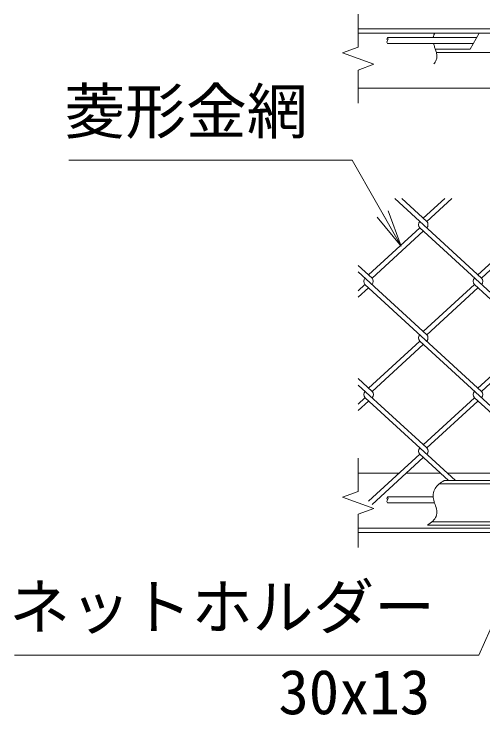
# Model space of a CAD drawing. Units: millimetres, scale not verified. Extents: x -10500 to 10500, y -7425 to 7425.
# Drawn here: x 750 to 2014, y -2520 to -632 of the extents above; entities that cross this region are included whole.
import ezdxf
from ezdxf.enums import TextEntityAlignment as Align

# ---------------------------------------------------------------- set-up
doc = ezdxf.new("R2010")
doc.units = ezdxf.units.MM
doc.header["$LTSCALE"] = 50
doc.linetypes.add('DASHED', pattern=[7.5, 6, -1.5])
for name, color, linetype, lineweight in [('0-0_D-STR3', 3, 'Continuous', 13), ('0-1_D-STR1', 1, 'Continuous', 18), ('0-4_D-STR-TXT', 7, 'Continuous', 9), ('0-5_D-STR2', 7, 'Continuous', 9), ('0-6_D-STR-DIM', 7, 'Continuous', 9), ('0-7_0', 7, 'Continuous', 9)]:
    doc.layers.add(name, color=color, linetype=linetype, lineweight=lineweight)
doc.styles.add('ＭＳ ゴシック', font='')
doc.styles.get('ＭＳ ゴシック').set_extended_font_data('MS Gothic')

# ---------------------------------------------------------------- blocks, each defined once
blk = doc.blocks.new('_Open')
at = {"layer": '0-7_0'}
blk.add_line((-50, 8.33), (0, 0), dxfattribs=at)
blk.add_lwpolyline([(-50, -8.33), (0, 0), (-50, 0)], dxfattribs=at)

msp = doc.modelspace()

# ---------------------------------------------------------------- linework, layer by layer
at = {"layer": '0-0_D-STR3'}
for p, q in [((1997.45, -695.86), (1756.63, -695.86)), ((1988.22, -711.86), (1756.63, -711.86)), ((1888.38, -736.24), (2691.05, -736.24)), ((1909.1, -1888.6), (2711.77, -1888.6)), ((1879.75, -1932.6), (1756.63, -1932.6)), ((1883.5, -1948.6), (1756.63, -1948.6)), ((1864.84, -2008.6), (2667.52, -2008.6))]:
    msp.add_line(p, q, dxfattribs=at)
at = {"layer": '0-0_D-STR3', "linetype": 'DASHED'}
for p, q in [((1896.11, -1897.8), (2698.79, -1897.8)), ((1876.57, -1999.4), (2679.25, -1999.4))]:
    msp.add_line(p, q, dxfattribs=at)
at = {"layer": '0-0_D-STR3'}
msp.add_lwpolyline([(1885.73, -727.04), (1979.45, -727.04), (2004.16, -684.24)], dxfattribs=at)
at = {"layer": '0-1_D-STR1'}
for p, q in [((3411.01, -672.24), (1677.67, -672.24)), ((3411.01, -684.24), (1677.67, -684.24)), ((1677.67, -832.24), (3411.01, -832.24)), ((1788.53, -1868.6), (1677.67, -1868.6)), ((1899.01, -1868.6), (1807.43, -1868.6)), ((2083.44, -1868.6), (1917.96, -1868.6)), ((1677.67, -2016.6), (3411.01, -2016.6)), ((1677.67, -2028.6), (3411.01, -2028.6))]:
    msp.add_line(p, q, dxfattribs=at)
at = {"layer": '0-4_D-STR-TXT'}
for points in [[(897.8, -1025.98), (1661.53, -1025.98), (1792.23, -1255.93)], [(751.02, -2358.97), (2003.33, -2358.97), (2170.51, -1983.23)]]:
    msp.add_lwpolyline(points, dxfattribs=at)
at = {"layer": '0-5_D-STR2'}
for p, q in [((2009.94, -1343.4), (1776.1, -1129.12)), ((1862.48, -1190.92), (1795.04, -1129.12)), ((1910.97, -1129.12), (1853.01, -1182.24)), ((1929.92, -1129.12), (1862.48, -1190.92)), ((1843.53, -1208.28), (1705.55, -1334.72)), ((1853.01, -1216.96), (1715.03, -1343.4)), ((2157.39, -1495.88), (1843.53, -1208.28)), ((2138.45, -1208.28), (2000.46, -1334.72)), ((2147.92, -1216.96), (2009.94, -1343.4)), ((1715.03, -1343.4), (1677.65, -1309.15)), ((1862.48, -1495.88), (1677.65, -1326.51)), ((1696.08, -1360.76), (1677.65, -1377.64)), ((1705.55, -1369.44), (1677.65, -1395)), ((2009.94, -1648.36), (1696.08, -1360.76)), ((1990.99, -1360.76), (1853.01, -1487.2)), ((2000.46, -1369.44), (1862.48, -1495.88)), ((2304.85, -1648.36), (1990.99, -1360.76)), ((1843.53, -1513.24), (1705.55, -1639.67)), ((1853.01, -1521.92), (1715.03, -1648.36)), ((2157.39, -1800.83), (1843.53, -1513.24)), ((2138.45, -1513.24), (2000.46, -1639.67)), ((2147.92, -1521.92), (2009.94, -1648.36)), ((1715.03, -1648.36), (1677.65, -1614.11)), ((1862.48, -1800.83), (1677.65, -1631.47)), ((1696.08, -1665.72), (1677.65, -1682.6)), ((1705.55, -1674.4), (1677.65, -1699.96)), ((1939.79, -1888.6), (1696.32, -1665.5)), ((1990.99, -1665.72), (1853.01, -1792.15)), ((2000.46, -1674.4), (1862.48, -1800.83)), ((2234.7, -1888.6), (1991.23, -1665.5)), ((1843.75, -1817.96), (1705.77, -1944.39)), ((1853.22, -1826.64), (1715.24, -1953.07)), ((1920.84, -1888.6), (1843.77, -1817.98))]:
    msp.add_line(p, q, dxfattribs=at)
for centre, start, end in [((1853.01, -1199.6), 137.5, 222.5), ((1853.01, -1199.6), 317.5, 42.5), ((1705.53, -1352.06), 137.5, 222.5), ((1705.53, -1352.06), 317.5, 42.5), ((2000.44, -1352.06), 137.5, 222.5), ((2000.44, -1352.06), 317.5, 42.5), ((1853.01, -1504.56), 137.5, 222.5), ((1853.01, -1504.56), 317.5, 42.5), ((1705.77, -1656.8), 137.5, 222.5), ((1705.77, -1656.8), 317.5, 42.5), ((2000.68, -1656.8), 137.5, 222.5), ((2000.68, -1656.8), 317.5, 42.5), ((1853.22, -1809.28), 137.5, 222.5), ((1853.22, -1809.28), 317.5, 42.5)]:
    msp.add_arc(centre, 12.85, start, end, dxfattribs=at)
at = {"layer": '0-6_D-STR-DIM'}
for p, q in [((1677.67, -721.46), (1677.67, -632.24)), ((1677.67, -721.46), (1635.39, -736.85)), ((1635.39, -736.85), (1719.96, -767.63)), ((1719.96, -767.63), (1677.67, -783.03)), ((1677.67, -872.24), (1677.67, -783.03)), ((1677.67, -1917.82), (1677.67, -1828.6)), ((1677.67, -1917.82), (1635.39, -1933.21)), ((1635.39, -1933.21), (1719.96, -1963.99)), ((1719.96, -1963.99), (1677.67, -1979.38)), ((1677.67, -2068.6), (1677.67, -1979.38))]:
    msp.add_line(p, q, dxfattribs=at)
for points in [[(1883.68, -684.24), (1883.2, -685.23), (1882.76, -686.24), (1882.34, -687.26), (1881.95, -688.3), (1881.6, -689.35), (1881.27, -690.41), (1880.97, -691.49), (1880.7, -692.57), (1880.46, -693.66), (1880.25, -694.76), (1880.08, -695.86)], [(1880.94, -711.86), (1881.56, -714.27), (1882.26, -716.66), (1883.03, -719.05), (1883.83, -721.45), (1884.65, -723.85), (1885.48, -726.27), (1886.28, -728.72), (1887.05, -731.19), (1887.75, -733.71), (1888.38, -736.26), (1888.91, -738.83), (1889.32, -741.4), (1889.59, -743.96), (1889.71, -746.49), (1889.64, -748.98), (1889.38, -751.4), (1888.9, -753.75), (1888.2, -756.01), (1887.28, -758.19), (1886.16, -760.28), (1884.86, -762.31), (1883.39, -764.27), (1881.78, -766.17)], [(1909.1, -1888.6), (1905.58, -1890.94), (1902.11, -1893.32), (1898.73, -1895.76), (1895.49, -1898.31), (1892.43, -1901), (1889.61, -1903.86), (1887.07, -1906.93), (1884.85, -1910.23), (1883, -1913.81), (1881.55, -1917.63), (1880.5, -1921.62), (1879.86, -1925.7), (1879.64, -1929.79), (1879.85, -1933.82), (1880.45, -1937.76), (1881.35, -1941.64), (1882.48, -1945.49), (1883.75, -1949.34), (1885.07, -1953.22), (1886.38, -1957.15), (1887.57, -1961.15), (1888.57, -1965.25), (1889.3, -1969.39), (1889.68, -1973.5), (1889.61, -1977.52), (1889.03, -1981.36), (1887.87, -1984.99), (1886.17, -1988.4), (1884, -1991.63), (1881.42, -1994.7), (1878.51, -1997.64), (1875.33, -2000.47), (1871.95, -2003.22), (1868.43, -2005.92), (1864.84, -2008.6)]]:
    msp.add_lwpolyline(points, dxfattribs=at)
for centre, start, end in [((1760.66, -699.86), 135.18146, 224.81854), ((1752.61, -699.86), 315.18146, 44.81854), ((1760.66, -707.86), 135.18146, 224.81854), ((1760.66, -1936.6), 135.18146, 224.81854), ((1760.66, -1944.6), 135.18146, 224.81854), ((1752.61, -1936.6), 315.18146, 44.81854)]:
    msp.add_arc(centre, 5.67, start, end, dxfattribs=at)

# ---------------------------------------------------------------- block references
at = {"layer": '0-4_D-STR-TXT', "xscale": 2, "yscale": 2, "rotation": 299.61327}
msp.add_blockref('_Open', (1793.22, -1257.67), dxfattribs=at)

# ---------------------------------------------------------------- texts
at = {"layer": '0-4_D-STR-TXT', "style": 'ＭＳ ゴシック'}
for s, p in [('菱形金網', (885.74, -990.39)), ('ネットホルダー', (737.06, -2324.97)), ('30x13', (1462.87, -2554.04))]:
    msp.add_text(s, height=120.2, dxfattribs=at).set_placement(p, align=Align.BOTTOM_LEFT)

doc.saveas('drawing.dxf')
